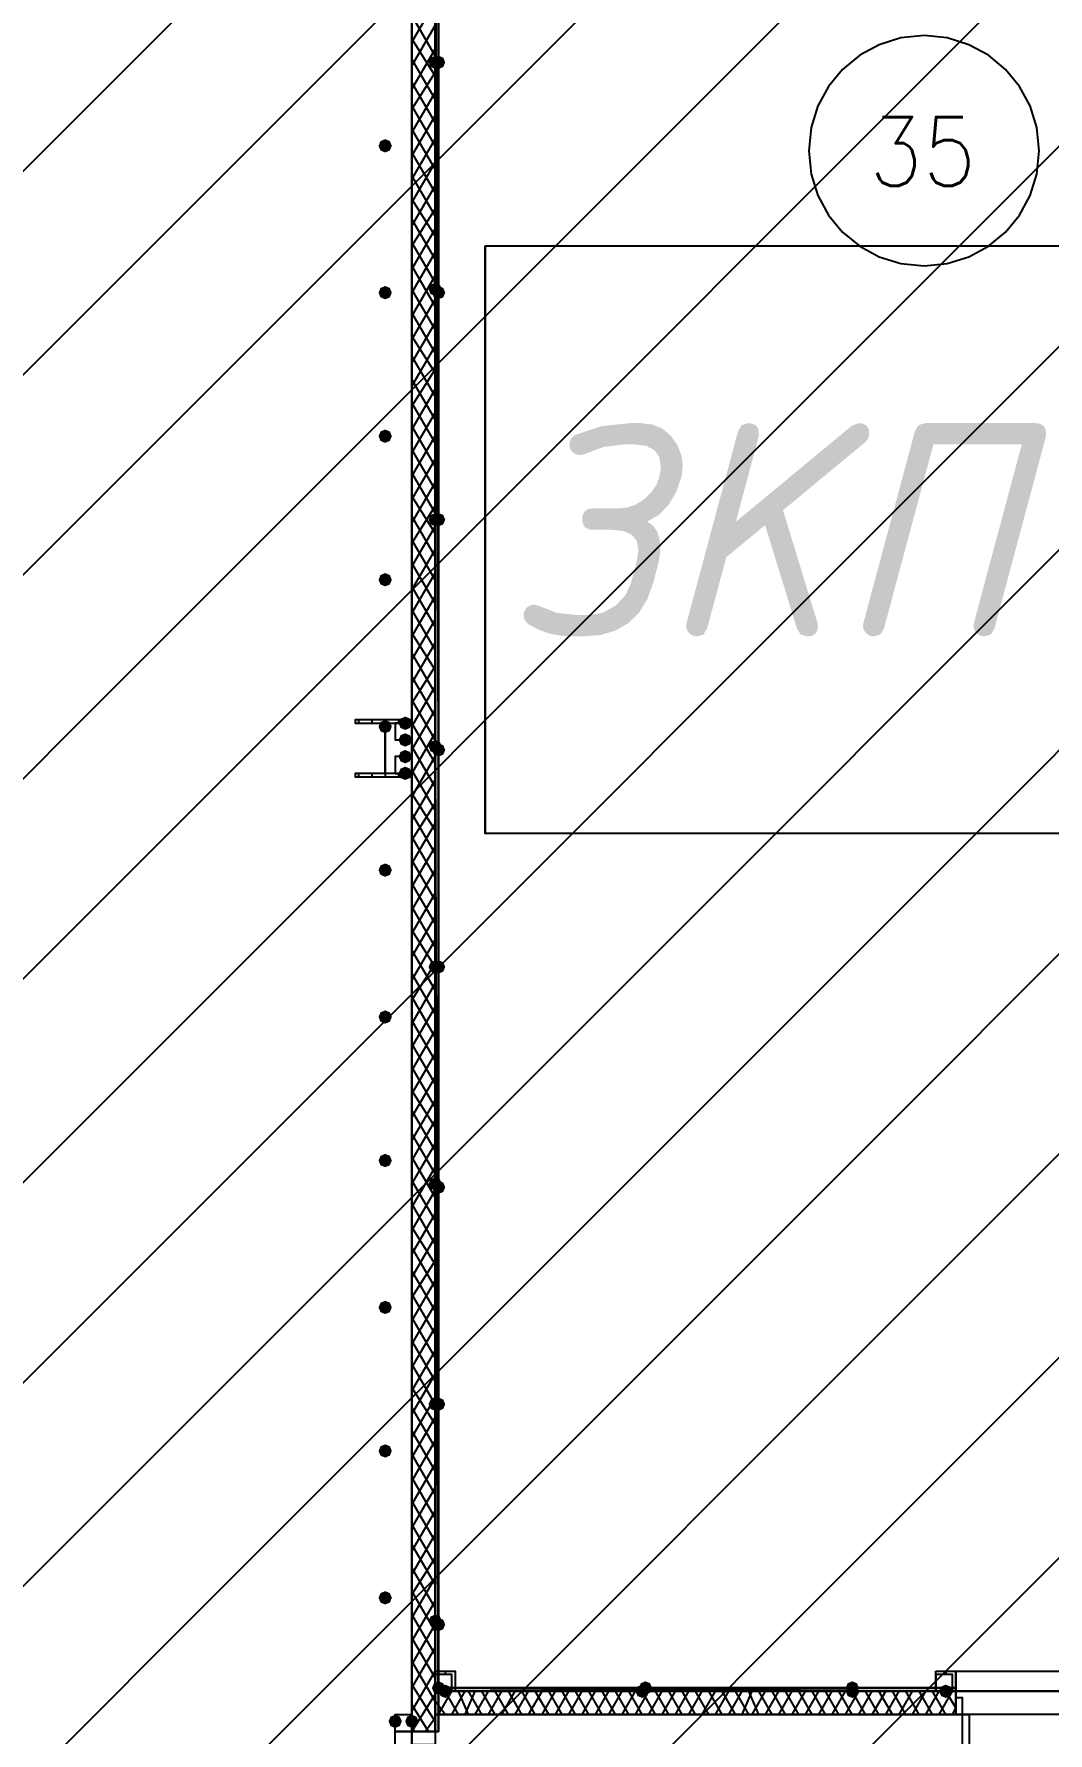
# Model space of a CAD drawing. Header units: millimetres. Extents: x 0 to 420, y 0 to 297.
# Drawn here: x 237.39 to 250.26, y 160 to 181.55 of the extents above; entities that cross this region are included whole.
import ezdxf

# ---------------------------------------------------------------- set-up
doc = ezdxf.new("R2010")
doc.units = ezdxf.units.MM
doc.layers.get('0').update_dxf_attribs({"linetype": 'CONTINUOUS'})
doc.styles.get("Standard").update_dxf_attribs({"font": 'STANDARD'})

msp = doc.modelspace()

# ---------------------------------------------------------------- hatches: boundary and pattern name
at = {"true_color": 0x000007}
h = msp.add_hatch(color=0, dxfattribs=at)
h.paths.add_polyline_path([(242.527667, 184.065333), (242.485333, 184.065333), (242.527667, 172.508333)], flags=0)
h.paths.add_polyline_path([(242.485333, 184.065333), (242.527667, 172.508333), (242.485333, 172.508333)], flags=0)
at = {"true_color": 0x0000fe}
for points in [[(242.57, 181.186667), (242.545129, 181.126871), (242.485333, 181.102), (242.425538, 181.126871), (242.400667, 181.186667), (242.425537, 181.246462), (242.485333, 181.271333), (242.545129, 181.246463)], [(242.612333, 181.186667), (242.587462, 181.126871), (242.527667, 181.102), (242.467871, 181.126871), (242.443, 181.186667), (242.467871, 181.246462), (242.527667, 181.271333), (242.587462, 181.246463)], [(242.57, 178.308), (242.545129, 178.248204), (242.485333, 178.223333), (242.425538, 178.248204), (242.400667, 178.308), (242.425537, 178.367796), (242.485333, 178.392667), (242.545129, 178.367796)], [(242.612333, 178.265667), (242.587462, 178.205871), (242.527667, 178.181), (242.467871, 178.205871), (242.443, 178.265667), (242.467871, 178.325462), (242.527667, 178.350333), (242.587462, 178.325463)], [(242.57, 175.387), (242.545129, 175.327204), (242.485333, 175.302333), (242.425538, 175.327204), (242.400667, 175.387), (242.425537, 175.446796), (242.485333, 175.471667), (242.545129, 175.446796)], [(242.612333, 175.387), (242.587462, 175.327204), (242.527667, 175.302333), (242.467871, 175.327204), (242.443, 175.387), (242.467871, 175.446796), (242.527667, 175.471667), (242.587462, 175.446796)], [(242.57, 172.508333), (242.545129, 172.448537), (242.485333, 172.423667), (242.425538, 172.448537), (242.400667, 172.508333), (242.425537, 172.568129), (242.485333, 172.593), (242.545129, 172.568129)], [(242.612333, 172.466), (242.587462, 172.406204), (242.527667, 172.381333), (242.467871, 172.406204), (242.443, 172.466), (242.467871, 172.525796), (242.527667, 172.550667), (242.587462, 172.525796)], [(242.612333, 172.466), (242.587462, 172.406204), (242.527667, 172.381333), (242.467871, 172.406204), (242.443, 172.466), (242.467871, 172.525796), (242.527667, 172.550667), (242.587462, 172.525796)], [(242.57, 169.714333), (242.545129, 169.654538), (242.485333, 169.629667), (242.425538, 169.654538), (242.400667, 169.714333), (242.425537, 169.774129), (242.485333, 169.799), (242.545129, 169.774129)], [(242.612333, 169.714333), (242.587462, 169.654538), (242.527667, 169.629667), (242.467871, 169.654538), (242.443, 169.714333), (242.467871, 169.774129), (242.527667, 169.799), (242.587462, 169.774129)], [(242.57, 166.962667), (242.545129, 166.902871), (242.485333, 166.878), (242.425538, 166.902871), (242.400667, 166.962667), (242.425537, 167.022462), (242.485333, 167.047333), (242.545129, 167.022463)], [(242.612333, 166.920333), (242.587462, 166.860537), (242.527667, 166.835667), (242.467871, 166.860537), (242.443, 166.920333), (242.467871, 166.980129), (242.527667, 167.005), (242.587462, 166.980129)], [(242.57, 164.168667), (242.545129, 164.108871), (242.485333, 164.084), (242.425538, 164.108871), (242.400667, 164.168667), (242.425537, 164.228462), (242.485333, 164.253333), (242.545129, 164.228463)], [(242.612333, 164.168667), (242.587462, 164.108871), (242.527667, 164.084), (242.467871, 164.108871), (242.443, 164.168667), (242.467871, 164.228462), (242.527667, 164.253333), (242.587462, 164.228463)], [(242.57, 161.417), (242.545129, 161.357204), (242.485333, 161.332333), (242.425538, 161.357204), (242.400667, 161.417), (242.425537, 161.476796), (242.485333, 161.501667), (242.545129, 161.476796)], [(242.612333, 161.374667), (242.587462, 161.314871), (242.527667, 161.29), (242.467871, 161.314871), (242.443, 161.374667), (242.467871, 161.434462), (242.527667, 161.459333), (242.587462, 161.434463)], [(242.612333, 160.570333), (242.587462, 160.510537), (242.527667, 160.485667), (242.467871, 160.510537), (242.443, 160.570333), (242.467871, 160.630129), (242.527667, 160.655), (242.587462, 160.630129)], [(245.194667, 160.528), (245.169796, 160.468204), (245.11, 160.443333), (245.050204, 160.468204), (245.025333, 160.528), (245.050204, 160.587796), (245.11, 160.612667), (245.169796, 160.587796)], [(245.237, 160.570333), (245.212129, 160.510537), (245.152333, 160.485667), (245.092537, 160.510537), (245.067667, 160.570333), (245.092537, 160.630129), (245.152333, 160.655), (245.212129, 160.630129)], [(247.861667, 160.570333), (247.836796, 160.510537), (247.777, 160.485667), (247.717204, 160.510537), (247.692333, 160.570333), (247.717204, 160.630129), (247.777, 160.655), (247.836796, 160.630129)], [(247.861667, 160.528), (247.836796, 160.468204), (247.777, 160.443333), (247.717204, 160.468204), (247.692333, 160.528), (247.717204, 160.587796), (247.777, 160.612667), (247.836796, 160.587796)]]:
    msp.add_hatch(color=0, dxfattribs=at).paths.add_polyline_path(points, flags=0)
at = {"true_color": 0x000007}
for points in [[(241.935, 180.128333), (241.910129, 180.068537), (241.850333, 180.043667), (241.790538, 180.068537), (241.765667, 180.128333), (241.790537, 180.188129), (241.850333, 180.213), (241.910129, 180.188129)], [(241.935, 178.265667), (241.910129, 178.205871), (241.850333, 178.181), (241.790538, 178.205871), (241.765667, 178.265667), (241.790537, 178.325462), (241.850333, 178.350333), (241.910129, 178.325463)], [(241.935, 176.445333), (241.910129, 176.385537), (241.850333, 176.360667), (241.790538, 176.385537), (241.765667, 176.445333), (241.790537, 176.505129), (241.850333, 176.53), (241.910129, 176.505129)], [(244.387247, 176.221539), (244.321653, 176.205003), (244.269563, 176.215062), (244.225741, 176.245793), (244.195976, 176.290097), (244.186054, 176.340602), (244.204382, 176.414602), (244.259917, 176.461318), (244.597536, 176.573697), (244.954999, 176.611248), (245.094456, 176.611248), (245.24164, 176.593575), (245.368204, 176.540555), (245.474201, 176.452188), (245.559682, 176.328475), (245.610049, 176.198664), (245.62693, 176.063892), (245.610945, 175.934907), (245.540252, 175.732956), (245.443927, 175.570278), (245.321971, 175.446875), (245.174383, 175.362746), (245.247858, 175.312714), (245.300404, 175.237), (245.33197, 175.13555), (245.342503, 175.008314), (245.321557, 174.85232), (245.249899, 174.581674), (245.174874, 174.374865), (245.070547, 174.205883), (244.936973, 174.074728), (244.7742, 173.9814), (244.5841, 173.92435), (244.366301, 173.905333), (244.227395, 173.905333), (244.072038, 173.91516), (243.926707, 173.944676), (243.791297, 173.993932), (243.665706, 174.06298), (243.621058, 174.110591), (243.606175, 174.175979), (243.615753, 174.227105), (243.64476, 174.270788), (243.688237, 174.30083), (243.741223, 174.311027), (243.812881, 174.288427), (244.031989, 174.204091), (244.299053, 174.175979), (244.440164, 174.175979), (244.609249, 174.2054), (244.769239, 174.293939), (244.89657, 174.424577), (244.969331, 174.581674), (245.040989, 174.85232), (245.063588, 175.00611), (245.042711, 175.116163), (244.980079, 175.194901), (244.875693, 175.242219), (244.729552, 175.258015), (244.485364, 175.258015), (244.426125, 175.26649), (244.38394, 175.291915), (244.358705, 175.334289), (244.350316, 175.393614), (244.358705, 175.45262), (244.38394, 175.494831), (244.426125, 175.520195), (244.485364, 175.528662), (244.803415, 175.528662), (244.920824, 175.541185), (245.029964, 175.578822), (245.130837, 175.641678), (245.223441, 175.729855), (245.291585, 175.828247), (245.33203, 175.934907), (245.348567, 176.055623), (245.328017, 176.180146), (245.266436, 176.269219), (245.163927, 176.322739), (245.020594, 176.340602), (244.881136, 176.340602), (244.630471, 176.310836)], [(246.670639, 175.317546), (246.178404, 174.911852), (245.934767, 174.005654), (245.887983, 173.930275), (245.805231, 173.905333), (245.754864, 173.915255), (245.709871, 173.94502), (245.678383, 173.987877), (245.667979, 174.036522), (245.674042, 174.077312), (246.328335, 176.510927), (246.37381, 176.586099), (246.457319, 176.611248), (246.516325, 176.602885), (246.558536, 176.577831), (246.5839, 176.536137), (246.592367, 176.477854), (246.588508, 176.438718), (246.299671, 175.360541), (247.771416, 176.578176), (247.857406, 176.611248), (247.916412, 176.602774), (247.958623, 176.577349), (247.983987, 176.534974), (247.992454, 176.475649), (247.98012, 176.417772), (247.943395, 176.37147), (246.89774, 175.506062), (247.334303, 174.081722), (247.340917, 174.038727), (247.332442, 173.980212), (247.307017, 173.938543), (247.264643, 173.913618), (247.205318, 173.905333), (247.122636, 173.929379), (247.076334, 174.001795)], [(249.927026, 176.340602), (248.805854, 176.340602), (248.178571, 174.005654), (248.131786, 173.930275), (248.049035, 173.905333), (247.998668, 173.915255), (247.953675, 173.94502), (247.922187, 173.987877), (247.911782, 174.036522), (247.917846, 174.077312), (248.572138, 176.510927), (248.617614, 176.586099), (248.701123, 176.611248), (250.10121, 176.611248), (250.160215, 176.602885), (250.202426, 176.577831), (250.227791, 176.536137), (250.236257, 176.477854), (250.232399, 176.438718), (249.580311, 174.005654), (249.534836, 173.930275), (249.451327, 173.905333), (249.400546, 173.915255), (249.355966, 173.94502), (249.324478, 173.987877), (249.314074, 174.036522), (249.320137, 174.077312)], [(241.935, 174.625), (241.910129, 174.565204), (241.850333, 174.540333), (241.790538, 174.565204), (241.765667, 174.625), (241.790537, 174.684796), (241.850333, 174.709667), (241.910129, 174.684796)], [(241.935, 172.762333), (241.910129, 172.702537), (241.850333, 172.677667), (241.790538, 172.702537), (241.765667, 172.762333), (241.790537, 172.822129), (241.850333, 172.847), (241.910129, 172.822129)], [(242.189, 172.804667), (242.164129, 172.744871), (242.104333, 172.72), (242.044537, 172.744871), (242.019667, 172.804667), (242.044537, 172.864462), (242.104333, 172.889333), (242.164129, 172.864463)], [(242.189, 172.593), (242.164129, 172.533204), (242.104333, 172.508333), (242.044537, 172.533204), (242.019667, 172.593), (242.044537, 172.652796), (242.104333, 172.677667), (242.164129, 172.652796)], [(242.189, 172.381333), (242.164129, 172.321537), (242.104333, 172.296667), (242.044537, 172.321537), (242.019667, 172.381333), (242.044537, 172.441129), (242.104333, 172.466), (242.164129, 172.441129)], [(242.189, 172.169667), (242.164129, 172.109871), (242.104333, 172.085), (242.044537, 172.109871), (242.019667, 172.169667), (242.044537, 172.229462), (242.104333, 172.254333), (242.164129, 172.229463)], [(241.935, 170.942), (241.910129, 170.882204), (241.850333, 170.857333), (241.790538, 170.882204), (241.765667, 170.942), (241.790537, 171.001796), (241.850333, 171.026667), (241.910129, 171.001796)], [(241.935, 169.079333), (241.910129, 169.019537), (241.850333, 168.994667), (241.790538, 169.019537), (241.765667, 169.079333), (241.790537, 169.139129), (241.850333, 169.164), (241.910129, 169.139129)], [(241.935, 167.259), (241.910129, 167.199204), (241.850333, 167.174333), (241.790538, 167.199204), (241.765667, 167.259), (241.790537, 167.318796), (241.850333, 167.343667), (241.910129, 167.318796)], [(241.935, 165.396333), (241.910129, 165.336537), (241.850333, 165.311667), (241.790538, 165.336537), (241.765667, 165.396333), (241.790537, 165.456129), (241.850333, 165.481), (241.910129, 165.456129)], [(241.935, 163.576), (241.910129, 163.516204), (241.850333, 163.491333), (241.790538, 163.516204), (241.765667, 163.576), (241.790537, 163.635796), (241.850333, 163.660667), (241.910129, 163.635796)], [(241.935, 161.713333), (241.910129, 161.653537), (241.850333, 161.628667), (241.790538, 161.653537), (241.765667, 161.713333), (241.790537, 161.773129), (241.850333, 161.798), (241.910129, 161.773129)], [(242.697, 160.528), (242.672129, 160.468204), (242.612333, 160.443333), (242.552537, 160.468204), (242.527667, 160.528), (242.552537, 160.587796), (242.612333, 160.612667), (242.672129, 160.587796)], [(249.047, 160.528), (249.022129, 160.468204), (248.962333, 160.443333), (248.902537, 160.468204), (248.877667, 160.528), (248.902537, 160.587796), (248.962333, 160.612667), (249.022129, 160.587796)], [(242.062, 160.147), (242.037129, 160.087204), (241.977333, 160.062333), (241.917537, 160.087204), (241.892667, 160.147), (241.917537, 160.206796), (241.977333, 160.231667), (242.037129, 160.206796)], [(242.273667, 160.147), (242.248796, 160.087204), (242.189, 160.062333), (242.129204, 160.087204), (242.104333, 160.147), (242.129204, 160.206796), (242.189, 160.231667), (242.248796, 160.206796)]]:
    msp.add_hatch(color=0, dxfattribs=at).paths.add_polyline_path(points, flags=0)
h = msp.add_hatch(color=0, dxfattribs=at)
h.paths.add_polyline_path([(242.527667, 172.466), (242.485333, 172.466), (242.527667, 160.02)], flags=0)
h.paths.add_polyline_path([(242.485333, 172.466), (242.527667, 160.02), (242.485333, 160.02)], flags=0)
h = msp.add_hatch(color=0, dxfattribs=at)
h.paths.add_polyline_path([(249.089333, 160.570333), (242.527667, 160.570333), (249.089333, 160.528)], flags=0)
h.paths.add_polyline_path([(242.527667, 160.570333), (249.089333, 160.528), (242.527667, 160.528)], flags=0)

# ---------------------------------------------------------------- linework, layer by layer
at = {"color": 0, "true_color": 0x000008}
for points in [[(120.734667, 201.845333), (120.734667, 154.728333), (242.189, 154.728333), (242.189, 201.845333)], [(242.485333, 160.231667), (242.485333, 150.918333), (258.572, 150.918333), (258.572, 160.231667)]]:
    msp.add_lwpolyline(points, close=True, dxfattribs=at)
at = {"color": 0, "true_color": 0x000006}
for points in [[(212.217001, 154.770666), (259.291667, 201.845333)], [(214.799334, 154.770666), (261.874001, 201.845333)], [(217.339334, 154.770666), (264.414001, 201.845333)], [(219.921667, 154.770666), (266.996334, 201.845333)], [(222.461667, 154.770666), (269.536334, 201.845333)], [(225.044001, 154.770666), (272.118667, 201.845333)], [(227.584001, 154.770666), (274.658667, 201.845333)], [(230.166334, 154.770666), (277.241001, 201.845333)], [(232.706334, 154.770666), (279.781001, 201.845333)], [(235.288667, 154.770666), (282.363334, 201.845333)], [(237.828667, 154.770666), (284.903334, 201.845333)], [(240.411001, 154.770666), (287.485667, 201.845333)], [(242.485334, 154.304999), (290.025667, 201.845333)]]:
    msp.add_lwpolyline(points, dxfattribs=at)
at = {"color": 0, "true_color": 0x000007}
for points in [[(242.189, 196.553667), (242.189, 160.02)], [(242.485333, 160.528), (242.485333, 196.045667)], [(242.527667, 172.508333), (242.527667, 184.065333), (242.527667, 172.508333), (242.485333, 184.065333)], [(242.189, 181.440667), (242.485333, 181.948667)], [(242.485333, 181.271333), (242.189, 181.779333)], [(242.189, 181.144333), (242.485333, 181.652333)], [(242.485333, 181.017333), (242.189, 181.483)], [(250.147667, 180.064833), (250.117995, 180.359177), (250.032894, 180.633329), (249.898238, 180.881416), (249.719899, 181.097566), (249.503749, 181.275905), (249.255662, 181.410561), (248.98151, 181.495661), (248.687167, 181.525333), (248.392823, 181.495661), (248.118671, 181.410561), (247.870584, 181.275905), (247.654434, 181.097566), (247.476095, 180.881416), (247.341439, 180.633329), (247.256339, 180.359177), (247.226667, 180.064833)], [(242.189, 180.848), (242.485333, 181.356)], [(242.485333, 180.721), (242.189, 181.229)], [(242.189, 180.594), (242.485333, 181.059667)], [(242.485333, 180.424667), (242.189, 180.932667)], [(242.189, 180.297667), (242.485333, 180.805667)], [(242.485333, 180.128333), (242.189, 180.636333)], [(242.189, 180.001333), (242.485333, 180.509333)], [(242.485333, 179.832), (242.189, 180.34)], [(242.189, 179.705), (242.485333, 180.213)], [(242.485333, 179.535667), (242.189, 180.043667)], [(247.226667, 180.064833), (247.256339, 179.77049), (247.341439, 179.496338), (247.476095, 179.248251), (247.654434, 179.032101), (247.870584, 178.853762), (248.118671, 178.719106), (248.392823, 178.634005), (248.687167, 178.604333), (248.98151, 178.634005), (249.255662, 178.719106), (249.503749, 178.853762), (249.719899, 179.032101), (249.898238, 179.248251), (250.032894, 179.496338), (250.117995, 179.77049), (250.147667, 180.064833)], [(242.189, 179.408667), (242.485333, 179.916667)], [(242.485333, 179.239333), (242.189, 179.747333)], [(242.189, 179.112333), (242.485333, 179.620333)], [(242.485333, 178.985333), (242.189, 179.451)], [(242.189, 178.858333), (242.485333, 179.324)], [(242.485333, 178.689), (242.189, 179.197)], [(242.189, 178.562), (242.485333, 179.07)], [(242.485333, 178.392667), (242.189, 178.900667)], [(243.120334, 178.858333), (243.120334, 171.407666)], [(242.189, 178.265667), (242.485333, 178.773667)], [(242.485333, 178.096333), (242.189, 178.604333)], [(242.189, 177.969333), (242.485333, 178.477333)], [(242.485333, 177.8), (242.189, 178.308)], [(242.189, 177.673), (242.485333, 178.181)], [(242.485333, 177.503667), (242.189, 178.011667)], [(242.189, 177.376667), (242.485333, 177.884667)], [(242.485333, 177.249667), (242.189, 177.715333)], [(242.189, 177.080333), (242.485333, 177.588333)], [(242.485333, 176.953333), (242.189, 177.461333)], [(242.189, 176.826333), (242.485333, 177.292)], [(242.485333, 176.657), (242.189, 177.165)], [(242.189, 176.53), (242.485333, 177.038)], [(242.485333, 176.360667), (242.189, 176.868667)], [(242.189, 176.233667), (242.485333, 176.741667)], [(242.485333, 176.064333), (242.189, 176.572333)], [(242.189, 175.937333), (242.485333, 176.445333)], [(242.485333, 175.768), (242.189, 176.276)], [(242.189, 175.641), (242.485333, 176.149)], [(242.485333, 175.471667), (242.189, 175.979667)], [(242.189, 175.344667), (242.485333, 175.852667)], [(242.485333, 175.217667), (242.189, 175.683333)], [(242.189, 175.090667), (242.485333, 175.556333)], [(242.485333, 174.921333), (242.189, 175.429333)], [(242.189, 174.794333), (242.485333, 175.302333)], [(242.485333, 174.625), (242.189, 175.133)], [(242.189, 174.498), (242.485333, 175.006)], [(242.485333, 174.328667), (242.189, 174.836667)], [(242.189, 174.201667), (242.485333, 174.709667)], [(242.485333, 174.032333), (242.189, 174.540333)], [(242.189, 173.905333), (242.485333, 174.413333)], [(242.485333, 173.736), (242.189, 174.244)], [(242.189, 173.609), (242.485333, 174.117)], [(242.485333, 173.482), (242.189, 173.947667)], [(242.189, 173.312667), (242.485333, 173.820667)], [(242.485333, 173.185667), (242.189, 173.693667)], [(242.189, 173.058667), (242.485333, 173.524333)], [(242.485333, 172.889333), (242.189, 173.397333)], [(242.189, 172.762333), (242.485333, 173.270333)], [(242.485333, 172.593), (242.189, 173.101)], [(241.511667, 172.847), (241.511667, 172.804667)], [(241.681, 172.847), (241.681, 172.804667)], [(241.850333, 172.847), (241.850333, 172.127333)], [(242.019667, 172.847), (242.019667, 172.804667)], [(242.189, 172.466), (242.485333, 172.974)], [(242.189, 172.847), (242.189, 172.804667)], [(242.485333, 172.296667), (242.189, 172.804667)], [(242.189, 172.169667), (242.485333, 172.677667)], [(242.485333, 172.000333), (242.189, 172.508333)], [(242.189, 171.873333), (242.485333, 172.381333)], [(242.527667, 160.02), (242.527667, 172.466), (242.527667, 160.02), (242.485333, 172.466)], [(241.511667, 172.169667), (241.511667, 172.127333)], [(241.681, 172.169667), (241.681, 172.127333)], [(242.019667, 172.169667), (242.019667, 172.127333)], [(242.485333, 171.704), (242.189, 172.212)], [(242.189, 172.169667), (242.189, 172.127333)], [(242.189, 171.577), (242.485333, 172.085)], [(242.485333, 171.45), (242.189, 171.915667)], [(242.189, 171.323), (242.485333, 171.788667)], [(242.485333, 171.153667), (242.189, 171.661667)], [(242.189, 171.026667), (242.485333, 171.534667)], [(242.485333, 170.857333), (242.189, 171.365333)], [(242.189, 170.730333), (242.485333, 171.238333)], [(242.485333, 170.561), (242.189, 171.069)], [(242.189, 170.434), (242.485333, 170.942)], [(242.485333, 170.264667), (242.189, 170.772667)], [(242.189, 170.137667), (242.485333, 170.645667)], [(242.485333, 169.968333), (242.189, 170.476333)], [(242.189, 169.841333), (242.485333, 170.349333)], [(242.485333, 169.714333), (242.189, 170.18)], [(242.189, 169.545), (242.485333, 170.053)], [(242.485333, 169.418), (242.189, 169.926)], [(242.189, 169.291), (242.485333, 169.756667)], [(242.485333, 169.121667), (242.189, 169.629667)], [(242.189, 168.994667), (242.485333, 169.502667)], [(242.485333, 168.825333), (242.189, 169.333333)], [(242.189, 168.698333), (242.485333, 169.206333)], [(242.485333, 168.529), (242.189, 169.037)], [(242.189, 168.402), (242.485333, 168.91)], [(242.485333, 168.232667), (242.189, 168.740667)], [(242.189, 168.105667), (242.485333, 168.613667)], [(242.485333, 167.936333), (242.189, 168.444333)], [(242.189, 167.809333), (242.485333, 168.317333)], [(242.485333, 167.682333), (242.189, 168.148)], [(242.189, 167.513), (242.485333, 168.021)], [(242.485333, 167.386), (242.189, 167.894)], [(242.189, 167.259), (242.485333, 167.767)], [(242.485333, 167.089667), (242.189, 167.597667)], [(242.189, 166.962667), (242.485333, 167.470667)], [(242.485333, 166.793333), (242.189, 167.301333)], [(242.189, 166.666333), (242.485333, 167.174333)], [(242.485333, 166.497), (242.189, 167.005)], [(242.189, 166.37), (242.485333, 166.878)], [(242.485333, 166.200667), (242.189, 166.708667)], [(242.189, 166.073667), (242.485333, 166.581667)], [(242.485333, 165.946667), (242.189, 166.412333)], [(242.189, 165.777333), (242.485333, 166.285333)], [(242.485333, 165.650333), (242.189, 166.158333)], [(242.189, 165.523333), (242.485333, 165.989)], [(242.485333, 165.354), (242.189, 165.862)], [(242.189, 165.227), (242.485333, 165.735)], [(242.485333, 165.057667), (242.189, 165.565667)], [(242.189, 164.930667), (242.485333, 165.438667)], [(242.485333, 164.761333), (242.189, 165.269333)], [(242.189, 164.634333), (242.485333, 165.142333)], [(242.485333, 164.465), (242.189, 164.973)], [(242.189, 164.338), (242.485333, 164.846)], [(242.485333, 164.168667), (242.189, 164.676667)], [(242.189, 164.041667), (242.485333, 164.549667)], [(242.485333, 163.914667), (242.189, 164.380333)], [(242.189, 163.745333), (242.485333, 164.253333)], [(242.485333, 163.618333), (242.189, 164.126333)], [(242.189, 163.491333), (242.485333, 163.999333)], [(242.485333, 163.322), (242.189, 163.83)], [(242.189, 163.195), (242.485333, 163.703)], [(242.485333, 163.025667), (242.189, 163.533667)], [(242.189, 162.898667), (242.485333, 163.406667)], [(242.485333, 162.729333), (242.189, 163.237333)], [(242.189, 162.602333), (242.485333, 163.110333)], [(242.485333, 162.433), (242.189, 162.941)], [(242.189, 162.306), (242.485333, 162.814)], [(242.485333, 162.136667), (242.189, 162.644667)], [(242.189, 162.009667), (242.485333, 162.517667)], [(242.485333, 161.882667), (242.189, 162.390667)], [(242.189, 161.755667), (242.485333, 162.221333)], [(242.485333, 161.586333), (242.189, 162.094333)], [(242.189, 161.459333), (242.485333, 161.967333)], [(242.485333, 161.29), (242.189, 161.798)], [(242.189, 161.163), (242.485333, 161.671)], [(242.485333, 160.993667), (242.189, 161.501667)], [(242.189, 160.866667), (242.485333, 161.374667)], [(242.485333, 160.697333), (242.189, 161.205333)], [(242.189, 160.570333), (242.485333, 161.078333)], [(242.485333, 160.401), (242.189, 160.909)], [(242.189, 160.274), (242.485333, 160.782)], [(242.612333, 160.782), (242.612333, 160.739667)], [(248.962333, 160.782), (248.962333, 160.739667)], [(249.089333, 160.655), (249.089333, 160.782), (250.528667, 160.782)], [(242.485333, 160.147), (242.189, 160.612667)], [(242.527667, 160.570333), (249.089333, 160.570333), (242.527667, 160.528), (249.089333, 160.528)], [(250.528667, 160.528), (249.089333, 160.528), (249.089333, 160.655)], [(242.189, 160.02), (242.485333, 160.485667)], [(242.400667, 160.02), (242.189, 160.358667)], [(242.485333, 160.485667), (242.527667, 160.528)], [(249.089333, 160.528), (242.485333, 160.528)], [(242.612333, 160.231667), (242.485333, 160.401)], [(242.527667, 160.231667), (242.697, 160.528)], [(242.781667, 160.231667), (242.612333, 160.528)], [(242.697, 160.231667), (242.866333, 160.528)], [(242.908667, 160.231667), (242.781667, 160.528)], [(242.866333, 160.231667), (242.993333, 160.528)], [(243.078, 160.231667), (242.908667, 160.528)], [(242.993333, 160.231667), (243.162667, 160.528)], [(243.247333, 160.231667), (243.078, 160.528)], [(243.162667, 160.231667), (243.332, 160.528)], [(243.416667, 160.231667), (243.247333, 160.528)], [(243.332, 160.231667), (243.501333, 160.528)], [(243.586, 160.231667), (243.416667, 160.528)], [(243.501333, 160.231667), (243.670667, 160.528)], [(243.755333, 160.231667), (243.586, 160.528)], [(243.670667, 160.231667), (243.84, 160.528)], [(243.924667, 160.231667), (243.755333, 160.528)], [(243.84, 160.231667), (244.009333, 160.528)], [(244.094, 160.231667), (243.924667, 160.528)], [(244.009333, 160.231667), (244.178667, 160.528)], [(244.263333, 160.231667), (244.094, 160.528)], [(244.178667, 160.231667), (244.348, 160.528)], [(244.432667, 160.231667), (244.263333, 160.528)], [(244.348, 160.231667), (244.517333, 160.528)], [(244.602, 160.231667), (244.432667, 160.528)], [(244.517333, 160.231667), (244.686667, 160.528)], [(244.771333, 160.231667), (244.602, 160.528)], [(244.686667, 160.231667), (244.856, 160.528)], [(244.940667, 160.231667), (244.771333, 160.528)], [(244.856, 160.231667), (245.025333, 160.528)], [(245.11, 160.231667), (244.940667, 160.528)], [(245.025333, 160.231667), (245.194667, 160.528)], [(245.279333, 160.231667), (245.11, 160.528)], [(245.194667, 160.231667), (245.364, 160.528)], [(245.448667, 160.231667), (245.279333, 160.528)], [(245.364, 160.231667), (245.533333, 160.528)], [(245.618, 160.231667), (245.448667, 160.528)], [(245.533333, 160.231667), (245.702667, 160.528)], [(245.787333, 160.231667), (245.618, 160.528)], [(245.702667, 160.231667), (245.872, 160.528)], [(245.956667, 160.231667), (245.787333, 160.528)], [(245.872, 160.231667), (246.041333, 160.528)], [(246.126, 160.231667), (245.956667, 160.528)], [(246.041333, 160.231667), (246.210667, 160.528)], [(246.295333, 160.231667), (246.126, 160.528)], [(246.210667, 160.231667), (246.38, 160.528)], [(246.464667, 160.231667), (246.295333, 160.528)], [(246.38, 160.231667), (246.507, 160.528)], [(246.591667, 160.231667), (246.464667, 160.528)], [(246.507, 160.231667), (246.676333, 160.528)], [(246.761, 160.231667), (246.591667, 160.528)], [(246.676333, 160.231667), (246.845667, 160.528)], [(246.930333, 160.231667), (246.761, 160.528)], [(246.845667, 160.231667), (247.015, 160.528)], [(247.099667, 160.231667), (246.930333, 160.528)], [(247.015, 160.231667), (247.184333, 160.528)], [(247.269, 160.231667), (247.099667, 160.528)], [(247.184333, 160.231667), (247.353667, 160.528)], [(247.438333, 160.231667), (247.269, 160.528)], [(247.353667, 160.231667), (247.523, 160.528)], [(247.607667, 160.231667), (247.438333, 160.528)], [(247.523, 160.231667), (247.692333, 160.528)], [(247.777, 160.231667), (247.607667, 160.528)], [(247.692333, 160.231667), (247.861667, 160.528)], [(247.946333, 160.231667), (247.777, 160.528)], [(247.861667, 160.231667), (248.031, 160.528)], [(248.115667, 160.231667), (247.946333, 160.528)], [(248.031, 160.231667), (248.200333, 160.528)], [(248.285, 160.231667), (248.115667, 160.528)], [(248.200333, 160.231667), (248.369667, 160.528)], [(248.454333, 160.231667), (248.285, 160.528)], [(248.369667, 160.231667), (248.539, 160.528)], [(248.623667, 160.231667), (248.454333, 160.528)], [(248.539, 160.231667), (248.708333, 160.528)], [(248.793, 160.231667), (248.623667, 160.528)], [(248.708333, 160.231667), (248.877667, 160.528)], [(248.962333, 160.231667), (248.793, 160.528)], [(248.877667, 160.231667), (249.047, 160.528)], [(249.089333, 160.316333), (248.962333, 160.528)], [(249.047, 160.231667), (249.089333, 160.316333)], [(249.089333, 160.231667), (249.089333, 160.443333), (249.089333, 160.528)], [(249.089333, 160.528), (249.089333, 160.443333), (249.089333, 160.231667), (249.089333, 160.443333)], [(242.358333, 160.02), (242.485333, 160.189333)], [(242.485333, 160.02), (242.485333, 160.231667)], [(242.485333, 160.231667), (249.089333, 160.231667)], [(241.977333, 157.734), (241.977333, 160.02), (242.104333, 160.02)], [(242.104333, 160.02), (242.189, 160.02), (242.189, 157.734)], [(242.231333, 160.02), (242.189, 160.062333)], [(242.485333, 160.02), (242.189, 160.02)]]:
    msp.add_lwpolyline(points, dxfattribs=at)
at = {"color": 0, "true_color": 0x0000a1}
msp.add_lwpolyline([(258.572, 196.045667), (242.485333, 196.045667), (242.485333, 160.528), (258.572, 160.528)], close=True, dxfattribs=at)
at = {"color": 0, "true_color": 0x000007}
for points in [[(242.485333, 160.528), (258.572, 160.528), (258.572, 196.045667), (242.485333, 196.045667)], [(242.527667, 184.065333), (242.485333, 184.065333), (242.527667, 172.508333)], [(242.485333, 184.065333), (242.527667, 172.508333), (242.485333, 172.508333)], [(242.527667, 172.508333), (242.527667, 184.065333), (242.485333, 184.065333), (242.485333, 172.508333)], [(242.527667, 172.508333), (242.527667, 184.065333), (242.485333, 184.065333), (242.485333, 172.508333)], [(243.120334, 178.858333), (256.328334, 178.858333), (256.328334, 171.407666), (243.120334, 171.407666)], [(242.189, 172.847), (241.469333, 172.847), (241.469333, 172.804667), (241.850333, 172.804667), (241.850333, 172.169667), (241.469333, 172.169667), (241.469333, 172.127333), (242.189, 172.127333), (242.189, 172.169667), (241.850333, 172.169667), (241.850333, 172.804667), (242.189, 172.804667)], [(242.189, 172.804667), (241.977333, 172.804667), (241.977333, 172.593), (242.189, 172.593), (242.189, 172.804667), (241.977333, 172.804667), (241.977333, 172.593), (242.189, 172.593)], [(242.189, 172.381333), (241.977333, 172.381333), (241.977333, 172.169667), (242.189, 172.169667), (242.189, 172.381333), (241.977333, 172.381333), (241.977333, 172.169667), (242.189, 172.169667)], [(242.527667, 172.466), (242.485333, 172.466), (242.527667, 160.02)], [(242.485333, 172.466), (242.527667, 160.02), (242.485333, 160.02)], [(242.527667, 160.02), (242.527667, 172.466), (242.485333, 172.466), (242.485333, 160.02)], [(242.527667, 160.02), (242.527667, 172.466), (242.485333, 172.466), (242.485333, 160.02)], [(242.485333, 160.782), (242.739333, 160.782), (242.739333, 160.528), (242.485333, 160.528)], [(248.835333, 160.782), (249.089333, 160.782), (249.089333, 160.528), (248.835333, 160.528)], [(242.485333, 160.739667), (242.485333, 160.528), (242.697, 160.528), (242.697, 160.739667)], [(249.089333, 160.570333), (242.527667, 160.570333), (249.089333, 160.528)], [(242.527667, 160.570333), (249.089333, 160.528), (242.527667, 160.528)], [(249.089333, 160.570333), (242.527667, 160.570333), (242.527667, 160.528), (249.089333, 160.528)], [(249.089333, 160.570333), (242.527667, 160.570333), (242.527667, 160.528), (249.089333, 160.528)], [(248.835333, 160.739667), (248.835333, 160.528), (249.047, 160.528), (249.047, 160.739667)], [(249.089333, 160.443333), (249.089333, 160.231667), (249.174, 160.231667), (249.174, 160.358667), (249.174, 160.443333)], [(241.977333, 160.02), (241.977333, 160.231667), (242.189, 160.231667), (242.189, 160.02), (241.977333, 160.02), (241.977333, 160.231667), (242.189, 160.231667), (242.189, 160.02)], [(249.174, 157.48), (249.174, 160.231667), (249.258667, 160.231667), (249.258667, 157.48)], [(242.189, 160.02), (242.485333, 160.02), (242.485333, 159.850667), (242.189, 159.850667)], [(242.189, 160.02), (242.485333, 160.02)]]:
    msp.add_lwpolyline(points, close=True, dxfattribs=at)

# ---------------------------------------------------------------- texts
at = {"color": 0, "true_color": 0x000007, "insert": (247.98867, 180.492369), "char_height": 0.872032, "width": 1.06581688, "attachment_point": 1}
msp.add_mtext('35', dxfattribs=at)

doc.saveas('drawing.dxf')
